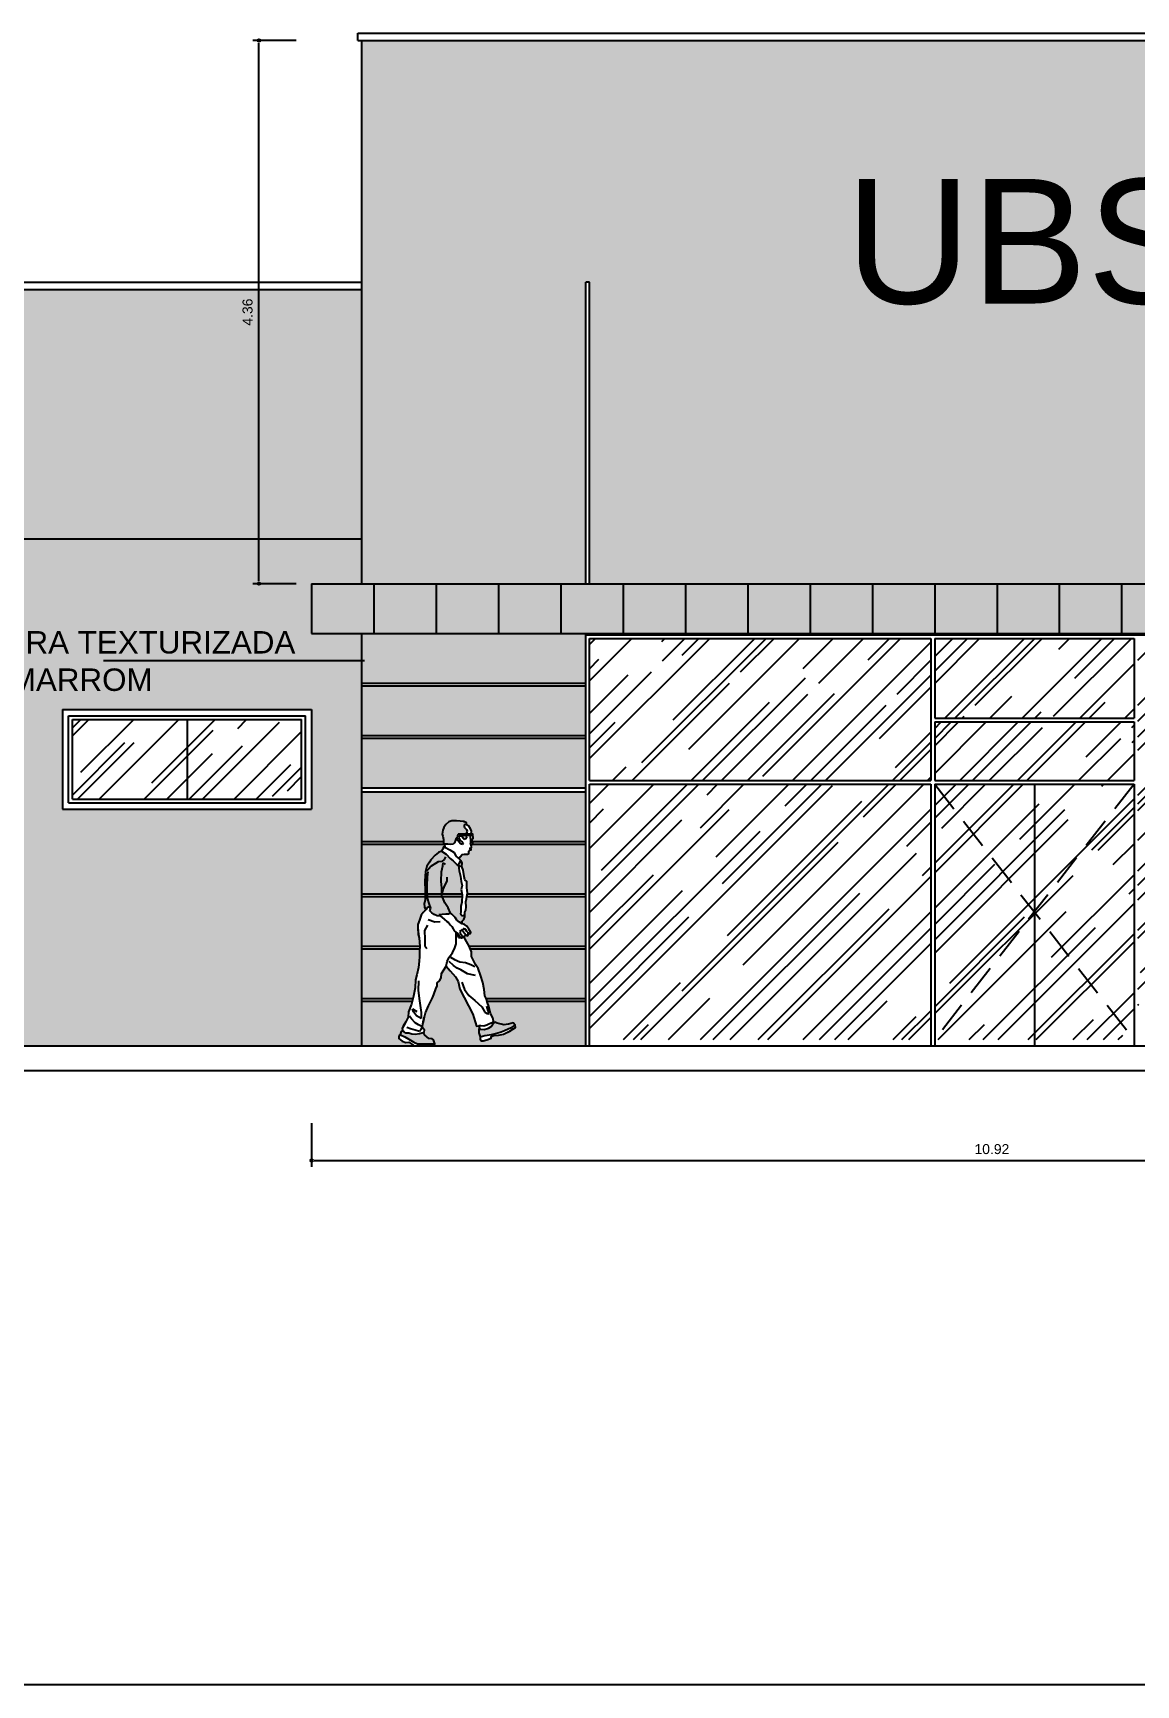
# Model space of a CAD drawing. Header units: millimetres. Extents: x 2125 to 3408, y 1171 to 1686.
# Drawn here: x 2688.71 to 2697.56, y 1510.56 to 1523.82 of the extents above; entities that cross this region are included whole.
import ezdxf

# ---------------------------------------------------------------- set-up
doc = ezdxf.new("R2010")
doc.units = ezdxf.units.MM
doc.linetypes.add('HIDDEN', pattern=[0.375, 0.25, -0.125])
for name, color, linetype in [('Esquadrias_Portas', 2, 'Continuous'), ('JANELA2', 1, 'Continuous'), ('LAYOUT', 7, 'Continuous'), ('PAREDE', 4, 'Continuous'), ('PESSOAS', 7, 'Continuous'), ('TEXTO02', 3, 'Continuous'), ('TEXTO03', 2, 'Continuous')]:
    doc.layers.add(name, color=color, linetype=linetype)
doc.styles.add('ROMANS', font='arial.ttf')
doc.styles.get("Standard").update_dxf_attribs({"font": 'arial.ttf'})
doc.styles.add('TEXTO1', font='swissko.ttf', dxfattribs={"width": 0.6, "height": 0.1})
doc.dimstyles.new('ESCALA 50', dxfattribs={"dimtxt": 0.08, "dimasz": 0.02, "dimexe": 0.05, "dimexo": 0.05, "dimgap": 0.05, "dimtad": 1, "dimlfac": -10, "dimzin": 1, "dimdsep": 46, "dimtxsty": 'ROMANS', "dimblk1": 'PPC', "dimblk2": 'PPC', "dimsah": 1, "dimcen": 0.02, "dimclrd": 7, "dimclre": 7, "dimclrt": 3, "dimadec": 0, "dimazin": 0, "dimtfac": 1, "dimtix": 1, "dimtmove": 1, "dimatfit": 3, "dimldrblk": 'PPC', "dimfxl": 0, "dimtolj": 1, "dimtzin": 12, "dimarcsym": 0})
pattern_1 = [(45, (18.165, -1.16997), (0.32328922, 0.862104588), [5.715, -0.762, 1.905, -0.381]), (45, (18.3886, -0.67695), (-0.6277199, 0.088904536), [1.143, -0.12573, 2.286, -0.28575]), (45, (18.0707, -0.80626), (1.220416807, 1.581423103), [3.048, -0.5334, 1.524, -0.381])]

# ---------------------------------------------------------------- blocks, each defined once
blk = doc.blocks.new('A$C784849B5')
at = {"layer": 'PESSOAS', "linetype": 'Continuous'}
h = blk.add_hatch(color=3, dxfattribs=at)
h.paths.add_polyline_path([(0.539, 1.685), (0.536, 1.691), (0.502, 1.691), (0.503, 1.686), (0.509, 1.68), (0.516, 1.666), (0.524, 1.657), (0.537, 1.661), (0.542, 1.671)], flags=17)
h.paths.add_polyline_path([(0.541, 1.737), (0.525, 1.752), (0.521, 1.771), (0.529, 1.776), (0.543, 1.774), (0.543, 1.79), (0.52, 1.801), (0.463, 1.807), (0.423, 1.805), (0.399, 1.797), (0.376, 1.778), (0.359, 1.753), (0.352, 1.73), (0.348, 1.7), (0.353, 1.682), (0.358, 1.657), (0.358, 1.633), (0.358, 1.621), (0.366, 1.62), (0.393, 1.619), (0.416, 1.615), (0.434, 1.62), (0.447, 1.63), (0.454, 1.65), (0.459, 1.668), (0.469, 1.679), (0.469, 1.687), (0.476, 1.7), (0.538, 1.7), (0.541, 1.706), (0.547, 1.722)])
blk.add_hatch(color=252, dxfattribs=at).paths.add_polyline_path([(0.507, 1.211), (0.5, 1.254), (0.507, 1.288), (0.5, 1.319), (0.495, 1.363), (0.484, 1.405), (0.479, 1.448), (0.466, 1.454), (0.434, 1.485), (0.412, 1.505), (0.379, 1.538), (0.341, 1.562), (0.317, 1.553), (0.291, 1.53), (0.255, 1.493), (0.244, 1.475), (0.225, 1.442), (0.213, 1.4), (0.209, 1.325), (0.211, 1.238), (0.211, 1.17), (0.203, 1.142), (0.205, 1.113), (0.218, 1.095), (0.222, 1.1), (0.233, 1.112), (0.239, 1.113), (0.244, 1.108), (0.256, 1.106), (0.249, 1.084), (0.263, 1.068), (0.282, 1.054), (0.306, 1.044), (0.322, 1.04), (0.321, 1.051), (0.347, 1.054), (0.377, 1.058), (0.397, 1.058), (0.414, 1.065), (0.425, 1.056), (0.442, 1.038), (0.45, 1.03), (0.465, 1.01), (0.487, 0.992), (0.508, 0.98), (0.507, 1), (0.521, 1.015), (0.529, 1.036), (0.529, 1.06), (0.521, 1.049), (0.515, 1.046), (0.506, 1.045), (0.494, 1.061), (0.497, 1.076), (0.497, 1.118), (0.505, 1.154)])
h = blk.add_hatch(color=252, dxfattribs=at)
h.paths.add_polyline_path([(0.786, 0.103), (0.82, 0.113), (0.847, 0.123), (0.877, 0.136), (0.908, 0.15), (0.933, 0.165), (0.917, 0.184), (0.879, 0.174), (0.843, 0.169), (0.788, 0.181), (0.77, 0.189), (0.755, 0.18), (0.747, 0.162), (0.718, 0.143), (0.683, 0.132), (0.649, 0.135), (0.642, 0.133), (0.642, 0.104), (0.653, 0.073), (0.69, 0.082), (0.743, 0.092)])
h.paths.add_polyline_path([(0.149, 0.017), (0.288, 0.016), (0.278, 0.049), (0.266, 0.057), (0.241, 0.058), (0.224, 0.072), (0.204, 0.088), (0.195, 0.104), (0.165, 0.097), (0.13, 0.09), (0.104, 0.093), (0.08, 0.102), (0.055, 0.102), (0.041, 0.113), (0.031, 0.118), (0.019, 0.114), (0.012, 0.1), (0.013, 0.088), (0.046, 0.072), (0.078, 0.053), (0.119, 0.03)])
at = {"layer": 'PESSOAS', "color": 3, "linetype": 'Continuous'}
for p, q in [((0.529, 1.776), (0.521, 1.771)), ((0.521, 1.771), (0.525, 1.752)), ((0.525, 1.752), (0.541, 1.737)), ((0.543, 1.774), (0.529, 1.776)), ((0.541, 1.737), (0.547, 1.722)), ((0.393, 1.619), (0.366, 1.62)), ((0.367, 1.596), (0.408, 1.574)), ((0.416, 1.615), (0.393, 1.619)), ((0.434, 1.62), (0.416, 1.615)), ((0.447, 1.63), (0.434, 1.62)), ((0.454, 1.65), (0.447, 1.63)), ((0.459, 1.668), (0.454, 1.65)), ((0.469, 1.679), (0.459, 1.668)), ((0.476, 1.7), (0.469, 1.687)), ((0.469, 1.687), (0.469, 1.679)), ((0.469, 1.668), (0.469, 1.679)), ((0.471, 1.659), (0.469, 1.668)), ((0.475, 1.647), (0.471, 1.659)), ((0.484, 1.636), (0.475, 1.647)), ((0.538, 1.7), (0.476, 1.7)), ((0.484, 1.683), (0.48, 1.674)), ((0.48, 1.674), (0.482, 1.662)), ((0.482, 1.662), (0.491, 1.648)), ((0.5, 1.682), (0.484, 1.683)), ((0.495, 1.621), (0.484, 1.636)), ((0.491, 1.648), (0.506, 1.638)), ((0.509, 1.617), (0.495, 1.621)), ((0.502, 1.691), (0.5, 1.682)), ((0.502, 1.7), (0.502, 1.691)), ((0.503, 1.686), (0.502, 1.691)), ((0.502, 1.691), (0.595, 1.691)), ((0.509, 1.68), (0.503, 1.686)), ((0.506, 1.638), (0.515, 1.626)), ((0.516, 1.666), (0.509, 1.68)), ((0.515, 1.626), (0.509, 1.617)), ((0.524, 1.657), (0.516, 1.666)), ((0.537, 1.661), (0.524, 1.657)), ((0.535, 1.695), (0.539, 1.685)), ((0.542, 1.671), (0.537, 1.661)), ((0.541, 1.706), (0.538, 1.7)), ((0.579, 1.7), (0.538, 1.7)), ((0.539, 1.685), (0.542, 1.671)), ((0.547, 1.722), (0.541, 1.706)), ((0.573, 1.683), (0.578, 1.691)), ((0.574, 1.67), (0.573, 1.683)), ((0.577, 1.663), (0.574, 1.67)), ((0.575, 1.62), (0.577, 1.631)), ((0.58, 1.614), (0.575, 1.62)), ((0.578, 1.654), (0.577, 1.663)), ((0.577, 1.646), (0.578, 1.654)), ((0.577, 1.631), (0.577, 1.646)), ((0.585, 1.654), (0.578, 1.654)), ((0.293, 1.464), (0.258, 1.442)), ((0.314, 1.477), (0.293, 1.464)), ((0.345, 1.481), (0.314, 1.477)), ((0.341, 1.562), (0.379, 1.538)), ((0.362, 1.497), (0.345, 1.481)), ((0.351, 1.446), (0.356, 1.469)), ((0.356, 1.469), (0.371, 1.456)), ((0.374, 1.517), (0.362, 1.497)), ((0.379, 1.538), (0.412, 1.505)), ((0.408, 1.574), (0.443, 1.551)), ((0.412, 1.505), (0.434, 1.485)), ((0.434, 1.485), (0.466, 1.454)), ((0.443, 1.551), (0.456, 1.523)), ((0.456, 1.523), (0.483, 1.501)), ((0.479, 1.448), (0.483, 1.464)), ((0.483, 1.464), (0.496, 1.489)), ((0.241, 1.422), (0.222, 1.402)), ((0.226, 1.285), (0.23, 1.356)), ((0.23, 1.356), (0.234, 1.398)), ((0.258, 1.442), (0.241, 1.422)), ((0.338, 1.323), (0.341, 1.396)), ((0.341, 1.396), (0.351, 1.446)), ((0.386, 1.323), (0.388, 1.355)), ((0.466, 1.454), (0.479, 1.448)), ((0.479, 1.448), (0.505, 1.439)), ((0.479, 1.448), (0.484, 1.405)), ((0.484, 1.405), (0.495, 1.363)), ((0.495, 1.363), (0.5, 1.319)), ((0.226, 1.24), (0.226, 1.285)), ((0.229, 1.186), (0.226, 1.24)), ((0.343, 1.267), (0.338, 1.323)), ((0.343, 1.207), (0.343, 1.267)), ((0.343, 1.207), (0.356, 1.255)), ((0.367, 1.147), (0.343, 1.207)), ((0.356, 1.255), (0.372, 1.293)), ((0.372, 1.293), (0.386, 1.323)), ((0.5, 1.319), (0.507, 1.288)), ((0.507, 1.288), (0.5, 1.254)), ((0.5, 1.254), (0.507, 1.211)), ((0.507, 1.211), (0.505, 1.154)), ((0.222, 1.1), (0.218, 1.095)), ((0.233, 1.112), (0.222, 1.1)), ((0.242, 1.142), (0.229, 1.186)), ((0.239, 1.113), (0.233, 1.112)), ((0.244, 1.108), (0.239, 1.113)), ((0.256, 1.106), (0.242, 1.142)), ((0.256, 1.106), (0.244, 1.108)), ((0.249, 1.084), (0.256, 1.106)), ((0.263, 1.068), (0.249, 1.084)), ((0.282, 1.054), (0.263, 1.068)), ((0.395, 1.109), (0.367, 1.147)), ((0.414, 1.065), (0.395, 1.109)), ((0.414, 1.065), (0.397, 1.058)), ((0.425, 1.056), (0.414, 1.065)), ((0.497, 1.076), (0.494, 1.061)), ((0.494, 1.061), (0.506, 1.045)), ((0.505, 1.154), (0.497, 1.118)), ((0.497, 1.118), (0.497, 1.076)), ((0.229, 0.969), (0.205, 0.925)), ((0.289, 0.994), (0.234, 1.012)), ((0.306, 1.044), (0.282, 1.054)), ((0.332, 0.996), (0.289, 0.994)), ((0.322, 1.04), (0.306, 1.044)), ((0.347, 1.054), (0.321, 1.051)), ((0.321, 1.051), (0.345, 1.034)), ((0.321, 1.051), (0.322, 1.04)), ((0.345, 1.034), (0.366, 1.014)), ((0.377, 1.058), (0.347, 1.054)), ((0.366, 1.014), (0.385, 0.997)), ((0.397, 1.058), (0.377, 1.058)), ((0.385, 0.997), (0.397, 0.99)), ((0.397, 0.99), (0.414, 0.969)), ((0.414, 0.969), (0.425, 0.958)), ((0.442, 1.038), (0.425, 1.056)), ((0.425, 0.958), (0.434, 0.939)), ((0.434, 0.939), (0.443, 0.922)), ((0.45, 1.03), (0.442, 1.038)), ((0.465, 1.01), (0.45, 1.03)), ((0.487, 0.992), (0.465, 1.01)), ((0.508, 0.98), (0.487, 0.992)), ((0.505, 0.932), (0.498, 0.922)), ((0.518, 0.93), (0.505, 0.932)), ((0.506, 1.045), (0.515, 1.046)), ((0.515, 1.046), (0.521, 1.049)), ((0.523, 0.947), (0.518, 0.93)), ((0.521, 1.049), (0.529, 1.06)), ((0.538, 0.932), (0.532, 0.943)), ((0.544, 0.919), (0.538, 0.932)), ((0.205, 0.925), (0.207, 0.857)), ((0.207, 0.857), (0.207, 0.804)), ((0.207, 0.804), (0.225, 0.781)), ((0.443, 0.922), (0.46, 0.911)), ((0.449, 0.786), (0.46, 0.818)), ((0.46, 0.911), (0.472, 0.902)), ((0.46, 0.863), (0.46, 0.911)), ((0.46, 0.818), (0.46, 0.863)), ((0.472, 0.902), (0.471, 0.885)), ((0.471, 0.885), (0.479, 0.871)), ((0.472, 0.902), (0.481, 0.885)), ((0.479, 0.871), (0.499, 0.866)), ((0.481, 0.885), (0.499, 0.866)), ((0.498, 0.922), (0.485, 0.918)), ((0.5, 0.891), (0.49, 0.912)), ((0.499, 0.866), (0.509, 0.868)), ((0.51, 0.878), (0.5, 0.891)), ((0.509, 0.868), (0.51, 0.878)), ((0.525, 0.903), (0.51, 0.923)), ((0.51, 0.878), (0.521, 0.874)), ((0.537, 0.889), (0.525, 0.903)), ((0.556, 0.906), (0.544, 0.919)), ((0.379, 0.64), (0.386, 0.676)), ((0.386, 0.676), (0.403, 0.711)), ((0.403, 0.711), (0.43, 0.746)), ((0.439, 0.645), (0.404, 0.678)), ((0.413, 0.712), (0.446, 0.692)), ((0.43, 0.746), (0.449, 0.786)), ((0.446, 0.692), (0.489, 0.674)), ((0.489, 0.674), (0.535, 0.669)), ((0.535, 0.669), (0.576, 0.654)), ((0.468, 0.624), (0.439, 0.645)), ((0.497, 0.609), (0.468, 0.624)), ((0.549, 0.578), (0.497, 0.609)), ((0.614, 0.564), (0.549, 0.578)), ((0.576, 0.654), (0.61, 0.638)), ((0.157, 0.522), (0.155, 0.443)), ((0.155, 0.443), (0.166, 0.362)), ((0.504, 0.512), (0.527, 0.452)), ((0.527, 0.452), (0.56, 0.405)), ((0.56, 0.405), (0.61, 0.363)), ((0.11, 0.297), (0.144, 0.275)), ((0.117, 0.273), (0.11, 0.297)), ((0.14, 0.242), (0.117, 0.273)), ((0.166, 0.362), (0.177, 0.269)), ((0.177, 0.269), (0.177, 0.219)), ((0.61, 0.363), (0.665, 0.313)), ((0.665, 0.313), (0.688, 0.271)), ((0.688, 0.271), (0.712, 0.257)), ((0.715, 0.28), (0.706, 0.318)), ((0.721, 0.26), (0.715, 0.28)), ((0.062, 0.149), (0.092, 0.139)), ((0.101, 0.218), (0.084, 0.237)), ((0.092, 0.139), (0.13, 0.129)), ((0.131, 0.186), (0.101, 0.218)), ((0.158, 0.17), (0.131, 0.186)), ((0.177, 0.219), (0.14, 0.242)), ((0.189, 0.152), (0.158, 0.17)), ((0.166, 0.118), (0.177, 0.133)), ((0.177, 0.133), (0.189, 0.152)), ((0.656, 0.161), (0.641, 0.162)), ((0.649, 0.135), (0.683, 0.132)), ((0.681, 0.159), (0.656, 0.161)), ((0.705, 0.167), (0.681, 0.159)), ((0.683, 0.132), (0.718, 0.143)), ((0.727, 0.177), (0.705, 0.167)), ((0.712, 0.257), (0.721, 0.26)), ((0.718, 0.143), (0.747, 0.162)), ((0.748, 0.185), (0.727, 0.177)), ((0.747, 0.162), (0.755, 0.18)), ((0.847, 0.123), (0.877, 0.136)), ((0.877, 0.136), (0.908, 0.15)), ((0.908, 0.15), (0.933, 0.165)), ((0.013, 0.088), (0.046, 0.072)), ((0.041, 0.113), (0.031, 0.118)), ((0.055, 0.102), (0.041, 0.113)), ((0.046, 0.072), (0.078, 0.053)), ((0.08, 0.102), (0.055, 0.102)), ((0.078, 0.053), (0.119, 0.03)), ((0.104, 0.093), (0.08, 0.102)), ((0.13, 0.09), (0.104, 0.093)), ((0.119, 0.03), (0.149, 0.017)), ((0.13, 0.129), (0.166, 0.118)), ((0.165, 0.097), (0.13, 0.09)), ((0.149, 0.017), (0.288, 0.016)), ((0.195, 0.104), (0.165, 0.097)), ((0.653, 0.073), (0.69, 0.082)), ((0.69, 0.082), (0.743, 0.092)), ((0.743, 0.092), (0.786, 0.103)), ((0.786, 0.103), (0.82, 0.113)), ((0.82, 0.113), (0.847, 0.123))]:
    blk.add_line(p, q, dxfattribs=at)
at = {"layer": 'PESSOAS', "color": 3, "linetype": 'Continuous', "flags": 128}
blk.add_lwpolyline([(0.656, 0.04), (0.676, 0.04), (0.705, 0.047), (0.741, 0.062), (0.741, 0.075), (0.762, 0.084), (0.8, 0.087), (0.838, 0.093), (0.894, 0.12), (0.935, 0.146), (0.933, 0.165), (0.917, 0.184), (0.879, 0.174), (0.843, 0.169), (0.788, 0.181), (0.77, 0.189), (0.755, 0.18), (0.748, 0.185), (0.76, 0.199), (0.754, 0.225), (0.735, 0.261), (0.72, 0.315), (0.711, 0.345), (0.702, 0.376), (0.69, 0.402), (0.683, 0.452), (0.674, 0.509), (0.655, 0.567), (0.636, 0.622), (0.614, 0.652), (0.598, 0.684), (0.582, 0.718), (0.582, 0.755), (0.564, 0.799), (0.542, 0.838), (0.528, 0.861), (0.521, 0.874), (0.521, 0.874), (0.537, 0.889), (0.544, 0.884), (0.555, 0.889), (0.556, 0.906), (0.568, 0.9), (0.576, 0.909), (0.56, 0.936), (0.546, 0.961), (0.527, 0.974), (0.508, 0.98), (0.507, 1), (0.521, 1.015), (0.529, 1.036), (0.529, 1.072), (0.536, 1.089), (0.54, 1.115), (0.537, 1.155), (0.543, 1.181), (0.546, 1.199), (0.549, 1.226), (0.545, 1.271), (0.545, 1.32), (0.529, 1.332), (0.524, 1.36), (0.515, 1.409), (0.505, 1.439), (0.506, 1.468), (0.496, 1.489), (0.483, 1.501), (0.492, 1.517), (0.507, 1.536), (0.527, 1.54), (0.55, 1.54), (0.562, 1.544), (0.562, 1.563), (0.568, 1.573), (0.579, 1.573), (0.578, 1.582), (0.569, 1.587), (0.581, 1.591), (0.58, 1.614), (0.595, 1.62), (0.585, 1.654), (0.596, 1.665), (0.594, 1.7), (0.579, 1.7), (0.581, 1.724), (0.574, 1.742), (0.561, 1.764), (0.543, 1.774), (0.543, 1.79), (0.52, 1.801), (0.463, 1.807), (0.423, 1.805), (0.399, 1.797), (0.376, 1.778), (0.359, 1.753), (0.352, 1.73), (0.348, 1.7), (0.353, 1.682), (0.358, 1.657), (0.358, 1.633), (0.358, 1.621), (0.366, 1.62), (0.367, 1.596), (0.359, 1.597), (0.353, 1.58), (0.341, 1.562), (0.317, 1.553), (0.291, 1.53), (0.255, 1.493), (0.244, 1.475), (0.225, 1.442), (0.213, 1.4), (0.209, 1.325), (0.211, 1.238), (0.211, 1.17), (0.203, 1.142), (0.205, 1.113), (0.218, 1.095), (0.195, 1.071), (0.178, 1.049), (0.164, 1.009), (0.152, 0.973), (0.152, 0.949), (0.156, 0.895), (0.161, 0.866), (0.165, 0.831), (0.167, 0.798), (0.165, 0.763), (0.166, 0.716), (0.162, 0.679), (0.156, 0.63), (0.144, 0.57), (0.133, 0.529), (0.131, 0.465), (0.117, 0.399), (0.1, 0.334), (0.076, 0.274), (0.073, 0.23), (0.054, 0.193), (0.036, 0.159), (0.026, 0.138), (0.031, 0.118), (0.019, 0.114), (0.012, 0.1), (0.013, 0.088), (0.002, 0.083), (0, 0.071), (0, 0.058), (0.027, 0.038), (0.054, 0.027), (0.079, 0.029), (0.102, 0.014), (0.114, 0.006), (0.124, 0), (0.277, 0), (0.288, 0.016), (0.278, 0.049), (0.266, 0.057), (0.241, 0.058), (0.224, 0.072), (0.204, 0.088), (0.195, 0.104), (0.203, 0.111), (0.206, 0.126), (0.198, 0.137), (0.189, 0.152), (0.191, 0.176), (0.196, 0.193), (0.204, 0.233), (0.214, 0.265), (0.238, 0.32), (0.269, 0.386), (0.279, 0.413), (0.297, 0.457), (0.306, 0.483), (0.306, 0.506), (0.326, 0.523), (0.34, 0.545), (0.341, 0.582), (0.361, 0.609), (0.379, 0.64), (0.41, 0.601), (0.453, 0.553), (0.476, 0.517), (0.488, 0.455), (0.593, 0.254), (0.602, 0.228), (0.615, 0.185), (0.621, 0.158), (0.641, 0.162), (0.645, 0.148), (0.649, 0.135), (0.642, 0.133), (0.642, 0.104), (0.653, 0.073), (0.652, 0.053)], close=True, dxfattribs=at)
blk = doc.blocks.new('PESVF160')
at = {"layer": 'DEFPOINTS', "linetype": 'Continuous', "flags": 128}
blk.add_lwpolyline([(0.456, 0.04), (0.476, 0.04), (0.505, 0.047), (0.541, 0.062), (0.54, 0.075), (0.562, 0.084), (0.6, 0.087), (0.638, 0.093), (0.693, 0.12), (0.735, 0.146), (0.733, 0.165), (0.717, 0.184), (0.679, 0.174), (0.642, 0.169), (0.588, 0.181), (0.57, 0.189), (0.555, 0.18), (0.547, 0.185), (0.56, 0.199), (0.553, 0.225), (0.535, 0.261), (0.52, 0.315), (0.511, 0.345), (0.502, 0.376), (0.489, 0.402), (0.483, 0.452), (0.474, 0.509), (0.454, 0.567), (0.435, 0.622), (0.414, 0.652), (0.397, 0.684), (0.382, 0.718), (0.382, 0.755), (0.364, 0.799), (0.341, 0.838), (0.328, 0.861), (0.321, 0.874), (0.321, 0.874), (0.336, 0.889), (0.344, 0.884), (0.354, 0.889), (0.355, 0.906), (0.368, 0.9), (0.376, 0.909), (0.36, 0.936), (0.346, 0.961), (0.327, 0.974), (0.308, 0.98), (0.307, 1), (0.321, 1.015), (0.329, 1.036), (0.329, 1.072), (0.336, 1.089), (0.339, 1.115), (0.337, 1.155), (0.342, 1.181), (0.345, 1.199), (0.349, 1.226), (0.344, 1.271), (0.344, 1.32), (0.329, 1.332), (0.323, 1.36), (0.315, 1.409), (0.304, 1.439), (0.305, 1.468), (0.296, 1.489), (0.283, 1.501), (0.292, 1.517), (0.307, 1.536), (0.327, 1.54), (0.35, 1.54), (0.362, 1.544), (0.362, 1.563), (0.368, 1.573), (0.379, 1.573), (0.377, 1.582), (0.369, 1.587), (0.381, 1.591), (0.38, 1.614), (0.395, 1.62), (0.385, 1.654), (0.396, 1.665), (0.394, 1.7), (0.379, 1.7), (0.381, 1.724), (0.374, 1.742), (0.361, 1.764), (0.343, 1.774), (0.343, 1.79), (0.319, 1.801), (0.263, 1.807), (0.223, 1.805), (0.199, 1.797), (0.176, 1.778), (0.159, 1.753), (0.152, 1.73), (0.147, 1.7), (0.152, 1.682), (0.157, 1.657), (0.157, 1.633), (0.157, 1.621), (0.166, 1.62), (0.167, 1.596), (0.158, 1.597), (0.152, 1.58), (0.141, 1.562), (0.116, 1.553), (0.09, 1.53), (0.055, 1.493), (0.044, 1.475), (0.025, 1.442), (0.012, 1.4), (0.008, 1.325), (0.011, 1.238), (0.011, 1.17), (0.003, 1.142), (0.005, 1.113), (0.017, 1.095), (-0.006, 1.071), (-0.022, 1.049), (-0.036, 1.009), (-0.048, 0.973), (-0.048, 0.949), (-0.045, 0.895), (-0.039, 0.866), (-0.035, 0.831), (-0.033, 0.798), (-0.035, 0.763), (-0.034, 0.716), (-0.038, 0.679), (-0.044, 0.63), (-0.057, 0.57), (-0.068, 0.529), (-0.069, 0.465), (-0.083, 0.399), (-0.1, 0.334), (-0.124, 0.274), (-0.127, 0.23), (-0.146, 0.193), (-0.165, 0.159), (-0.174, 0.138), (-0.169, 0.118), (-0.181, 0.114), (-0.188, 0.1), (-0.188, 0.088), (-0.198, 0.083), (-0.2, 0.071), (-0.2, 0.058), (-0.173, 0.038), (-0.146, 0.027), (-0.121, 0.029), (-0.098, 0.014), (-0.086, 0.006), (-0.077, 0), (0.077, 0), (0.088, 0.016), (0.078, 0.049), (0.066, 0.057), (0.041, 0.058), (0.023, 0.072), (0.004, 0.088), (-0.005, 0.104), (0.002, 0.111), (0.006, 0.126), (-0.002, 0.137), (-0.011, 0.152), (-0.009, 0.176), (-0.005, 0.193), (0.004, 0.233), (0.014, 0.265), (0.037, 0.32), (0.068, 0.386), (0.079, 0.413), (0.097, 0.457), (0.106, 0.483), (0.106, 0.506), (0.126, 0.523), (0.14, 0.545), (0.141, 0.582), (0.161, 0.609), (0.179, 0.64), (0.21, 0.601), (0.253, 0.553), (0.276, 0.517), (0.288, 0.455), (0.393, 0.254), (0.402, 0.228), (0.415, 0.185), (0.421, 0.158), (0.441, 0.162), (0.445, 0.148), (0.449, 0.135), (0.442, 0.133), (0.442, 0.104), (0.453, 0.073), (0.452, 0.053)], close=True, dxfattribs=at)
at = {"layer": 'LAYOUT', "color": 3, "linetype": 'Continuous', "flags": 128}
blk.add_lwpolyline([(0.456, 0.04), (0.476, 0.04), (0.505, 0.047), (0.541, 0.062), (0.54, 0.075), (0.562, 0.084), (0.6, 0.087), (0.638, 0.093), (0.693, 0.12), (0.735, 0.146), (0.733, 0.165), (0.717, 0.184), (0.679, 0.174), (0.642, 0.169), (0.588, 0.181), (0.57, 0.189), (0.555, 0.18), (0.547, 0.185), (0.56, 0.199), (0.553, 0.225), (0.535, 0.261), (0.52, 0.315), (0.511, 0.345), (0.502, 0.376), (0.489, 0.402), (0.483, 0.452), (0.474, 0.509), (0.454, 0.567), (0.435, 0.622), (0.414, 0.652), (0.397, 0.684), (0.382, 0.718), (0.382, 0.755), (0.364, 0.799), (0.341, 0.838), (0.328, 0.861), (0.321, 0.874), (0.321, 0.874), (0.336, 0.889), (0.344, 0.884), (0.354, 0.889), (0.355, 0.906), (0.368, 0.9), (0.376, 0.909), (0.36, 0.936), (0.346, 0.961), (0.327, 0.974), (0.308, 0.98), (0.307, 1), (0.321, 1.015), (0.329, 1.036), (0.329, 1.072), (0.336, 1.089), (0.339, 1.115), (0.337, 1.155), (0.342, 1.181), (0.345, 1.199), (0.349, 1.226), (0.344, 1.271), (0.344, 1.32), (0.329, 1.332), (0.323, 1.36), (0.315, 1.409), (0.304, 1.439), (0.305, 1.468), (0.296, 1.489), (0.283, 1.501), (0.292, 1.517), (0.307, 1.536), (0.327, 1.54), (0.35, 1.54), (0.362, 1.544), (0.362, 1.563), (0.368, 1.573), (0.379, 1.573), (0.377, 1.582), (0.369, 1.587), (0.381, 1.591), (0.38, 1.614), (0.395, 1.62), (0.385, 1.654), (0.396, 1.665), (0.394, 1.7), (0.379, 1.7), (0.381, 1.724), (0.374, 1.742), (0.361, 1.764), (0.343, 1.774), (0.343, 1.79), (0.319, 1.801), (0.263, 1.807), (0.223, 1.805), (0.199, 1.797), (0.176, 1.778), (0.159, 1.753), (0.152, 1.73), (0.147, 1.7), (0.152, 1.682), (0.157, 1.657), (0.157, 1.633), (0.157, 1.621), (0.166, 1.62), (0.167, 1.596), (0.158, 1.597), (0.152, 1.58), (0.141, 1.562), (0.116, 1.553), (0.09, 1.53), (0.055, 1.493), (0.044, 1.475), (0.025, 1.442), (0.012, 1.4), (0.008, 1.325), (0.011, 1.238), (0.011, 1.17), (0.003, 1.142), (0.005, 1.113), (0.017, 1.095), (-0.006, 1.071), (-0.022, 1.049), (-0.036, 1.009), (-0.048, 0.973), (-0.048, 0.949), (-0.045, 0.895), (-0.039, 0.866), (-0.035, 0.831), (-0.033, 0.798), (-0.035, 0.763), (-0.034, 0.716), (-0.038, 0.679), (-0.044, 0.63), (-0.057, 0.57), (-0.068, 0.529), (-0.069, 0.465), (-0.083, 0.399), (-0.1, 0.334), (-0.124, 0.274), (-0.127, 0.23), (-0.146, 0.193), (-0.165, 0.159), (-0.174, 0.138), (-0.169, 0.118), (-0.181, 0.114), (-0.188, 0.1), (-0.188, 0.088), (-0.198, 0.083), (-0.2, 0.071), (-0.2, 0.058), (-0.173, 0.038), (-0.146, 0.027), (-0.121, 0.029), (-0.098, 0.014), (-0.086, 0.006), (-0.077, 0), (0.077, 0), (0.088, 0.016), (0.078, 0.049), (0.066, 0.057), (0.041, 0.058), (0.023, 0.072), (0.004, 0.088), (-0.005, 0.104), (0.002, 0.111), (0.006, 0.126), (-0.002, 0.137), (-0.011, 0.152), (-0.009, 0.176), (-0.005, 0.193), (0.004, 0.233), (0.014, 0.265), (0.037, 0.32), (0.068, 0.386), (0.079, 0.413), (0.097, 0.457), (0.106, 0.483), (0.106, 0.506), (0.126, 0.523), (0.14, 0.545), (0.141, 0.582), (0.161, 0.609), (0.179, 0.64), (0.21, 0.601), (0.253, 0.553), (0.276, 0.517), (0.288, 0.455), (0.393, 0.254), (0.402, 0.228), (0.415, 0.185), (0.421, 0.158), (0.441, 0.162), (0.445, 0.148), (0.449, 0.135), (0.442, 0.133), (0.442, 0.104), (0.453, 0.073), (0.452, 0.053)], close=True, dxfattribs=at)
at = {"layer": 'PESSOAS'}
blk.add_blockref('A$C784849B5', (-0.2, 0), dxfattribs=at)
blk = doc.blocks.new('PPC')
at = {"color": 2}
blk.add_circle((0, 0), 0.5, dxfattribs=at)
blk = doc.blocks.new('*D1116')
at = {"color": 7, "lineweight": -2, "transparency": 16777216}
for p, q in [((2690.949, 1515.073), (2690.949, 1514.723)), ((2701.867, 1515.073), (2701.867, 1514.723)), ((2690.969, 1514.773), (2701.847, 1514.773))]:
    blk.add_line(p, q, dxfattribs=at)
at = {"layer": 'DEFPOINTS', "color": 0, "transparency": 16777216}
for p in [(2690.949, 1519.003), (2701.867, 1519.003), (2701.867, 1514.773)]:
    blk.add_point(p, dxfattribs=at)
at = {"color": 7, "lineweight": -2, "transparency": 16777216, "xscale": 0.02, "yscale": 0.02, "zscale": 0.02, "rotation": 180}
blk.add_blockref('PPC', (2690.949, 1514.773), dxfattribs=at)
at = {"color": 7, "lineweight": -2, "transparency": 16777216, "xscale": 0.02, "yscale": 0.02, "zscale": 0.02}
blk.add_blockref('PPC', (2701.867, 1514.773), dxfattribs=at)
at = {"color": 3, "transparency": 16777216, "insert": (2696.408, 1514.864), "char_height": 0.08, "attachment_point": 5, "style": 'ROMANS'}
blk.add_mtext('\\A1;10.92', dxfattribs=at)
blk = doc.blocks.new('*D1394')
at = {"color": 7, "lineweight": -2, "transparency": 16777216}
for p, q in [((2690.826, 1523.763), (2690.476, 1523.763)), ((2690.526, 1519.423), (2690.526, 1523.743)), ((2690.826, 1519.403), (2690.476, 1519.403))]:
    blk.add_line(p, q, dxfattribs=at)
at = {"layer": 'DEFPOINTS', "color": 0, "transparency": 16777216}
for p in [(2690.526, 1523.763), (2691.349, 1523.763), (2691.349, 1519.403)]:
    blk.add_point(p, dxfattribs=at)
at = {"color": 7, "lineweight": -2, "transparency": 16777216, "xscale": 0.02, "yscale": 0.02, "zscale": 0.02}
for p, rotation in [((2690.526, 1523.763), 90), ((2690.526, 1519.403), 270)]:
    blk.add_blockref('PPC', p, dxfattribs=dict(at, rotation=rotation))
at = {"color": 3, "transparency": 16777216, "insert": (2690.435, 1521.583), "char_height": 0.08, "attachment_point": 5, "rotation": 90, "style": 'ROMANS'}
blk.add_mtext('\\A1;4.36', dxfattribs=at)

msp = doc.modelspace()

# ---------------------------------------------------------------- hatches: boundary and pattern name
at = {"transparency": 33554559}
h = msp.add_hatch(color=134, dxfattribs=at)
h.dxf.hatch_style = 1
h.paths.add_polyline_path([(2700.3189, 1521.8236), (2700.3489, 1521.8236), (2700.3489, 1519.4032), (2701.4675, 1519.4032), (2702.6372, 1523.7632), (2691.3489, 1523.7632), (2691.3489, 1519.4032), (2693.1489, 1519.4032), (2693.1489, 1521.8236), (2693.1789, 1521.8236), (2693.1789, 1519.4032), (2700.3189, 1519.4032)])
h = msp.add_hatch(color=133, dxfattribs=at)
h.dxf.hatch_style = 1
h.paths.add_polyline_path([(2691.3489, 1521.7632), (2681.1989, 1521.7632), (2681.1989, 1519.7632), (2691.3489, 1519.7632)])
at = {"true_color": 0xe6e6e6, "transparency": 33554559}
h = msp.add_hatch(color=254, dxfattribs=at)
h.dxf.hatch_style = 1
h.paths.add_polyline_path([(2691.3489, 1515.6932), (2691.3489, 1519.0032), (2690.9489, 1519.0032), (2690.9489, 1519.4032), (2691.3489, 1519.4032), (2691.3489, 1519.7632), (2681.1989, 1519.7632), (2681.1989, 1516.7132), (2682.6989, 1516.7132), (2682.6989, 1516.5865), (2682.5989, 1516.5865), (2682.5989, 1515.6932)])
h.paths.add_polyline_path([(2687.1489, 1517.5932), (2687.1489, 1517.9932), (2688.1489, 1517.9932), (2688.1489, 1517.5932)], flags=16)
h.paths.add_polyline_path([(2687.1989, 1517.6432), (2687.1989, 1517.9432), (2688.0989, 1517.9432), (2688.0989, 1517.6432)], flags=0)
h.paths.add_polyline_path([(2686.4489, 1517.5932), (2684.4489, 1517.5932), (2684.4489, 1518.3932), (2686.4489, 1518.3932)], flags=16)
h.paths.add_polyline_path([(2687.2289, 1517.6732), (2687.2289, 1517.9132), (2688.0689, 1517.9132), (2688.0689, 1517.6732)], flags=0)
h.paths.add_polyline_path([(2686.3989, 1517.6432), (2684.4989, 1517.6432), (2684.4989, 1518.3432), (2686.3989, 1518.3432)], flags=0)
h.paths.add_polyline_path([(2686.3689, 1517.6732), (2684.5289, 1517.6732), (2684.5289, 1518.3132), (2686.3689, 1518.3132)], flags=0)
h.paths.add_polyline_path([(2687.1489, 1518.0932), (2687.1489, 1518.4932), (2688.1489, 1518.4932), (2688.1489, 1518.0932)], flags=16)
h.paths.add_polyline_path([(2687.1989, 1518.1432), (2687.1989, 1518.4432), (2688.0989, 1518.4432), (2688.0989, 1518.1432)], flags=0)
h.paths.add_polyline_path([(2687.2289, 1518.1732), (2687.2289, 1518.4132), (2688.0689, 1518.4132), (2688.0689, 1518.1732)], flags=0)
h.paths.add_polyline_path([(2688.9489, 1517.5932), (2688.9489, 1518.3932), (2690.9489, 1518.3932), (2690.9489, 1517.5932)], flags=16)
h.paths.add_polyline_path([(2688.9989, 1517.6432), (2688.9989, 1518.3432), (2690.8989, 1518.3432), (2690.8989, 1517.6432)], flags=0)
h.paths.add_polyline_path([(2689.0289, 1517.6732), (2689.0289, 1518.3132), (2690.8689, 1518.3132), (2690.8689, 1517.6732)], flags=0)
h.paths.add_polyline_path([(2683.5989, 1517.5932), (2681.5989, 1517.5932), (2681.5989, 1518.3932), (2683.5989, 1518.3932)], flags=16)
h.paths.add_polyline_path([(2683.5489, 1517.6432), (2681.6489, 1517.6432), (2681.6489, 1518.3432), (2683.5489, 1518.3432)], flags=0)
h.paths.add_polyline_path([(2683.5189, 1517.6732), (2681.6789, 1517.6732), (2681.6789, 1518.3132), (2683.5189, 1518.3132)], flags=0)
h.paths.add_polyline_path([(2701.5641, 1519.7632), (2701.4675, 1519.4032), (2701.8675, 1519.4032), (2701.8675, 1519.0032), (2701.3602, 1519.0032), (2701.2233, 1518.4932), (2712.2989, 1518.4932), (2712.2989, 1519.7632)])
h.paths.add_polyline_path([(2687.8344, 1518.441), (2690.8446, 1518.441), (2690.8446, 1519.1151), (2687.8344, 1519.1151)], flags=24)
h.paths.add_polyline_path([(2682.7616, 1516.2207), (2683.4086, 1516.2207), (2683.4086, 1516.2983), (2682.7616, 1516.2983)], flags=24)
h.paths.add_polyline_path([(2682.7691, 1516.1133), (2683.6945, 1516.1133), (2683.6945, 1516.2101), (2682.7691, 1516.2101)], flags=24)
h.paths.add_polyline_path([(2682.7725, 1515.8627), (2683.2562, 1515.8627), (2683.2562, 1515.9393), (2682.7725, 1515.9393)], flags=24)
h.paths.add_polyline_path([(2682.7691, 1515.9315), (2683.3645, 1515.9315), (2683.3645, 1516.0283), (2682.7691, 1516.0283)], flags=24)
h.paths.add_polyline_path([(2702.0335, 1518.574), (2704.7505, 1518.574), (2704.7505, 1519.2481), (2702.0335, 1519.2481)], flags=24)
at = {"transparency": 33554610}
h = msp.add_hatch(color=256, dxfattribs=at)
h.dxf.hatch_style = 1
h.set_gradient(color1=(255, 255, 255), color2=(173, 173, 173), tint=1, name='INVCYLINDER')
h.paths.add_polyline_path([(2701.8675, 1519.4032), (2690.9489, 1519.4032), (2690.9489, 1519.0032), (2701.8675, 1519.0032)])
at = {"transparency": 33554559}
h = msp.add_hatch(color=14, dxfattribs=at)
h.dxf.hatch_style = 1
h.paths.add_polyline_path([(2693.1489, 1518.9932), (2700.3489, 1518.9932), (2700.3489, 1518.6032), (2701.2528, 1518.6032), (2701.3602, 1519.0032), (2691.3489, 1519.0032), (2691.3489, 1518.6032), (2693.1489, 1518.6032)])
h.paths.add_polyline_path([(2693.1489, 1518.5832), (2691.3489, 1518.5832), (2691.3489, 1518.1832), (2693.1489, 1518.1832)])
h.paths.add_polyline_path([(2693.1489, 1518.1632), (2691.3489, 1518.1632), (2691.3489, 1517.7632), (2693.1489, 1517.7632)])
h.paths.add_polyline_path([(2693.1489, 1517.7332), (2691.3489, 1517.7332), (2691.3489, 1517.3332), (2692.0072, 1517.3332), (2692.0072, 1517.3502), (2692.0022, 1517.3753), (2691.9971, 1517.3929), (2692.0013, 1517.4231), (2692.0089, 1517.4466), (2692.0257, 1517.4709), (2692.0483, 1517.4902), (2692.0726, 1517.4977), (2692.1129, 1517.5003), (2692.1691, 1517.4944), (2692.1926, 1517.4835), (2692.1926, 1517.4676), (2692.2103, 1517.4575), (2692.2237, 1517.4349), (2692.2304, 1517.4172), (2692.2287, 1517.3929), (2692.2438, 1517.3929), (2692.2455, 1517.3577), (2692.2346, 1517.3476), (2692.2388, 1517.3332), (2693.1489, 1517.3332)])
h.paths.add_polyline_path([(2693.1489, 1517.3132), (2692.2444, 1517.3132), (2692.2296, 1517.3074), (2692.2304, 1517.2839), (2692.2187, 1517.2797), (2692.227, 1517.2747), (2692.2287, 1517.2663), (2692.2178, 1517.2663), (2692.2119, 1517.2562), (2692.2119, 1517.237), (2692.1994, 1517.2336), (2692.1767, 1517.2336), (2692.1566, 1517.2294), (2692.1415, 1517.2101), (2692.1329, 1517.1938), (2692.1456, 1517.1822), (2692.1551, 1517.161), (2692.1541, 1517.1325), (2692.1646, 1517.1019), (2692.1731, 1517.0533), (2692.1784, 1517.0248), (2692.1942, 1517.0132), (2692.1942, 1516.9646), (2692.199, 1516.9132), (2693.1489, 1516.9132)])
h.paths.add_polyline_path([(2691.862, 1517.0936), (2691.8746, 1517.1347), (2691.8939, 1517.1682), (2691.9048, 1517.1866), (2691.9401, 1517.2227), (2691.9661, 1517.2462), (2691.9904, 1517.2554), (2692.0022, 1517.273), (2692.008, 1517.2898), (2692.0164, 1517.2889), (2692.0156, 1517.3132), (2691.3489, 1517.3132), (2691.3489, 1516.9132), (2691.8604, 1516.9132), (2691.8604, 1516.9308), (2691.8582, 1517.0184)])
h.paths.add_polyline_path([(2691.8133, 1516.7021), (2691.8276, 1516.7426), (2691.844, 1516.7645), (2691.867, 1516.7885), (2691.8549, 1516.8061), (2691.8527, 1516.8356), (2691.8604, 1516.863), (2691.8604, 1516.8932), (2691.3489, 1516.8932), (2691.3489, 1516.4932), (2691.8161, 1516.4932), (2691.8144, 1516.524), (2691.8106, 1516.5596), (2691.805, 1516.5886), (2691.8013, 1516.6419), (2691.8013, 1516.666)])
h.paths.add_polyline_path([(2693.1489, 1516.8932), (2692.1953, 1516.8932), (2692.1921, 1516.8738), (2692.1869, 1516.8482), (2692.1891, 1516.8084), (2692.1854, 1516.7821), (2692.1786, 1516.7655), (2692.1786, 1516.7295), (2692.1703, 1516.7077), (2692.1568, 1516.6927), (2692.1576, 1516.6735), (2692.1766, 1516.6675), (2692.1955, 1516.6546), (2692.2093, 1516.6297), (2692.2256, 1516.6021), (2692.2179, 1516.5927), (2692.205, 1516.5987), (2692.2041, 1516.5823), (2692.1938, 1516.5772), (2692.186, 1516.5823), (2692.1705, 1516.5669), (2692.1774, 1516.5539), (2692.1912, 1516.5307), (2692.2129, 1516.4932), (2693.1489, 1516.4932)])
h.paths.add_polyline_path([(2693.1489, 1516.4732), (2692.2214, 1516.4732), (2692.2317, 1516.4481), (2692.2317, 1516.4111), (2692.2472, 1516.3767), (2692.2635, 1516.3449), (2692.2851, 1516.3149), (2692.3042, 1516.26), (2692.3233, 1516.202), (2692.3329, 1516.1456), (2692.3392, 1516.0947), (2692.35, 1516.0732), (2693.1489, 1516.0732)])
h.paths.add_polyline_path([(2691.793, 1516.2627), (2691.8059, 1516.3236), (2691.8116, 1516.3723), (2691.8153, 1516.4088), (2691.8144, 1516.4566), (2691.8153, 1516.4732), (2691.3489, 1516.4732), (2691.3489, 1516.0732), (2691.7614, 1516.0732), (2691.7664, 1516.0923), (2691.7805, 1516.158), (2691.7821, 1516.222)])
h.paths.add_polyline_path([(2691.7227, 1515.9236), (2691.7258, 1515.9673), (2691.7492, 1516.0267), (2691.7562, 1516.0532), (2691.3489, 1516.0532), (2691.3489, 1515.6932), (2691.7732, 1515.6932), (2691.7639, 1515.6996), (2691.7516, 1515.7076), (2691.7288, 1515.7224), (2691.7039, 1515.7198), (2691.6769, 1515.7308), (2691.6495, 1515.7515), (2691.6495, 1515.7641), (2691.6516, 1515.7759), (2691.6621, 1515.781), (2691.6617, 1515.7928), (2691.6685, 1515.8076), (2691.6804, 1515.8111), (2691.6757, 1515.8314), (2691.6851, 1515.8517), (2691.7039, 1515.8861)])
h.paths.add_polyline_path([(2692.1374, 1516.1478), (2692.1257, 1516.21), (2692.1024, 1516.2463), (2692.0596, 1516.2942), (2692.0284, 1516.3331), (2692.0103, 1516.302), (2691.9908, 1516.2748), (2691.9895, 1516.2385), (2691.9753, 1516.2165), (2691.9558, 1516.1996), (2691.9558, 1516.1763), (2691.9467, 1516.1504), (2691.9286, 1516.1063), (2691.9182, 1516.0791), (2691.8871, 1516.013), (2691.8637, 1515.9586), (2691.8534, 1515.9262), (2691.8451, 1515.886), (2691.8405, 1515.8691), (2691.8388, 1515.8453), (2691.8473, 1515.8301), (2691.8554, 1515.8195), (2691.8522, 1515.8039), (2691.8444, 1515.7969), (2691.8536, 1515.7813), (2691.8731, 1515.7654), (2691.8908, 1515.7512), (2691.9153, 1515.7501), (2691.9273, 1515.7424), (2691.9379, 1515.7094), (2691.9262, 1515.6932), (2693.1489, 1515.6932), (2693.1489, 1516.0532), (2692.3562, 1516.0532), (2692.3603, 1516.0378), (2692.3698, 1516.0082), (2692.3846, 1515.9541), (2692.4031, 1515.9185), (2692.4096, 1515.8924), (2692.3971, 1515.8782), (2692.4042, 1515.8728), (2692.4197, 1515.8817), (2692.4375, 1515.874), (2692.4921, 1515.8622), (2692.529, 1515.8669), (2692.5664, 1515.877), (2692.5824, 1515.8586), (2692.5848, 1515.8396), (2692.5432, 1515.8135), (2692.4874, 1515.7862), (2692.45, 1515.7803), (2692.4114, 1515.7767), (2692.39, 1515.7678), (2692.3906, 1515.7547), (2692.3543, 1515.7399), (2692.3258, 1515.7334), (2692.3056, 1515.7334), (2692.3019, 1515.7463), (2692.3026, 1515.7659), (2692.2913, 1515.7976), (2692.2913, 1515.8262), (2692.2989, 1515.8285), (2692.2945, 1515.8412), (2692.2905, 1515.8555), (2692.2709, 1515.851), (2692.2645, 1515.8782), (2692.2515, 1515.921), (2692.2424, 1515.9469)])
h.paths.add_polyline_path([(2701.2475, 1518.5832), (2700.3489, 1518.5832), (2700.3489, 1518.1832), (2701.1402, 1518.1832)])
h.paths.add_polyline_path([(2701.1348, 1518.1632), (2700.3489, 1518.1632), (2700.3489, 1517.7632), (2701.0275, 1517.7632)])
h.paths.add_polyline_path([(2701.0194, 1517.7332), (2700.3489, 1517.7332), (2700.3489, 1517.3332), (2700.9121, 1517.3332)])
h.paths.add_polyline_path([(2700.9067, 1517.3132), (2700.3489, 1517.3132), (2700.3489, 1516.9132), (2700.7994, 1516.9132)])
h.paths.add_polyline_path([(2700.7941, 1516.8932), (2700.3489, 1516.8932), (2700.3489, 1516.4932), (2700.6867, 1516.4932)])
h.paths.add_polyline_path([(2700.6814, 1516.4732), (2700.3489, 1516.4732), (2700.3489, 1516.0732), (2700.5741, 1516.0732)])
h.paths.add_polyline_path([(2700.5687, 1516.0532), (2700.3489, 1516.0532), (2700.3489, 1515.6932), (2700.4721, 1515.6932)])
h = msp.add_hatch()
h.set_pattern_fill('AR-RROOF', color=1, scale=0.015, angle=45)
h.set_pattern_definition(pattern_1)
h.paths.add_polyline_path([(2695.9189, 1517.7932), (2693.1789, 1517.7932), (2693.1789, 1515.7432), (2695.9189, 1515.7432)])
h.paths.add_polyline_path([(2695.9189, 1518.9632), (2693.1789, 1518.9632), (2693.1789, 1517.8232), (2695.9189, 1517.8232)])
h.paths.add_polyline_path([(2697.5489, 1518.9632), (2695.9489, 1518.9632), (2695.9489, 1518.3232), (2697.5489, 1518.3232)])
h.paths.add_polyline_path([(2697.5489, 1518.2932), (2695.9489, 1518.2932), (2695.9489, 1517.8232), (2697.5489, 1517.8232)])
h.paths.add_polyline_path([(2696.7489, 1517.7932), (2695.9489, 1517.7932), (2695.9489, 1515.7432), (2696.7489, 1515.7432)])
h.paths.add_polyline_path([(2697.5489, 1517.7932), (2696.7489, 1517.7932), (2696.7489, 1515.7432), (2697.5489, 1515.7432)])
h.paths.add_polyline_path([(2700.3189, 1517.7932), (2697.5789, 1517.7932), (2697.5789, 1515.7432), (2700.3189, 1515.7432)])
h.paths.add_polyline_path([(2700.3189, 1518.9632), (2697.5789, 1518.9632), (2697.5789, 1517.8232), (2700.3189, 1517.8232)])
h = msp.add_hatch()
h.set_pattern_fill('AR-RROOF', color=1, scale=0.015, angle=45)
h.set_pattern_definition(pattern_1)
h.paths.add_polyline_path([(2669.4589, 1518.3132), (2668.5389, 1518.3132), (2668.5389, 1517.6732), (2669.4589, 1517.6732)])
h.paths.add_polyline_path([(2670.3789, 1518.3132), (2669.4589, 1518.3132), (2669.4589, 1517.6732), (2670.3789, 1517.6732)])
h.paths.add_polyline_path([(2672.2689, 1518.3132), (2671.3489, 1518.3132), (2671.3489, 1517.6732), (2672.2689, 1517.6732)])
h.paths.add_polyline_path([(2673.1889, 1518.3132), (2672.2689, 1518.3132), (2672.2689, 1517.6732), (2673.1889, 1517.6732)])
h.paths.add_polyline_path([(2675.0889, 1518.3132), (2674.1689, 1518.3132), (2674.1689, 1517.6732), (2675.0889, 1517.6732)])
h.paths.add_polyline_path([(2676.0089, 1518.3132), (2675.0889, 1518.3132), (2675.0889, 1517.6732), (2676.0089, 1517.6732)])
h.paths.add_polyline_path([(2679.0489, 1518.3132), (2678.1289, 1518.3132), (2678.1289, 1517.6732), (2679.0489, 1517.6732)])
h.paths.add_polyline_path([(2679.9689, 1518.3132), (2679.0489, 1518.3132), (2679.0489, 1517.6732), (2679.9689, 1517.6732)])
h.paths.add_polyline_path([(2682.5989, 1518.3132), (2681.6789, 1518.3132), (2681.6789, 1517.6732), (2682.5989, 1517.6732)])
h.paths.add_polyline_path([(2683.5189, 1518.3132), (2682.5989, 1518.3132), (2682.5989, 1517.6732), (2683.5189, 1517.6732)])
h.paths.add_polyline_path([(2685.4489, 1518.3132), (2684.5289, 1518.3132), (2684.5289, 1517.6732), (2685.4489, 1517.6732)])
h.paths.add_polyline_path([(2686.3689, 1518.3132), (2685.4489, 1518.3132), (2685.4489, 1517.6732), (2686.3689, 1517.6732)])
h.paths.add_polyline_path([(2688.0689, 1518.4132), (2687.2289, 1518.4132), (2687.2289, 1518.1732), (2688.0689, 1518.1732)])
h.paths.add_polyline_path([(2688.0689, 1517.9132), (2687.2289, 1517.9132), (2687.2289, 1517.6732), (2688.0689, 1517.6732)])
h.paths.add_polyline_path([(2689.9489, 1518.3132), (2689.0289, 1518.3132), (2689.0289, 1517.6732), (2689.9489, 1517.6732)])
h.paths.add_polyline_path([(2690.8689, 1518.3132), (2689.9489, 1518.3132), (2689.9489, 1517.6732), (2690.8689, 1517.6732)])

# ---------------------------------------------------------------- linework, layer by layer
for p, q in [((2693.1789, 1521.8236), (2693.1489, 1521.8236)), ((2693.1489, 1519.4032), (2693.1489, 1521.8236)), ((2693.1789, 1519.4032), (2693.1789, 1521.8236)), ((2691.3726, 1518.7828), (2689.278, 1518.7828)), ((2726.5139, 1515.4932), (2665.1364, 1515.4932))]:
    msp.add_line(p, q)
at = {"color": 3, "linetype": 'HIDDEN'}
for p, q in [((2695.9489, 1517.7932), (2697.5489, 1515.7432)), ((2697.5489, 1517.7932), (2695.9489, 1515.7432))]:
    msp.add_line(p, q, dxfattribs=at)
at = {"layer": 'Esquadrias_Portas'}
for p, q in [((2681.2289, 1521.8232), (2691.3489, 1521.8232)), ((2681.2289, 1521.7632), (2691.3489, 1521.7632)), ((2681.1989, 1519.7632), (2691.3489, 1519.7632))]:
    msp.add_line(p, q, dxfattribs=at)
at = {"layer": 'JANELA2'}
for p, q in [((2688.9489, 1518.3932), (2688.9489, 1517.5932)), ((2688.9489, 1518.3932), (2690.9489, 1518.3932)), ((2688.9989, 1517.6432), (2688.9989, 1518.3432)), ((2688.9989, 1518.3432), (2690.8989, 1518.3432)), ((2689.0289, 1517.6732), (2689.0289, 1518.3132)), ((2689.0289, 1518.3132), (2690.8689, 1518.3132)), ((2689.9489, 1518.3132), (2689.9489, 1517.6732)), ((2690.8689, 1517.6732), (2690.8689, 1518.3132)), ((2690.8989, 1517.6432), (2690.8989, 1518.3432)), ((2690.9489, 1518.3932), (2690.9489, 1517.5932)), ((2688.9989, 1517.6432), (2690.8989, 1517.6432)), ((2689.0289, 1517.6732), (2690.8689, 1517.6732)), ((2688.9489, 1517.5932), (2690.9489, 1517.5932))]:
    msp.add_line(p, q, dxfattribs=at)
at = {"layer": 'LAYOUT'}
msp.add_solid([(2691.3726, 1518.8128), (2691.5526, 1518.7828), (2691.3726, 1518.7528)], dxfattribs=at)
at = {"layer": 'PAREDE'}
for p, q in [((2691.3189, 1523.8232), (2702.6672, 1523.8232)), ((2691.3189, 1523.7632), (2691.3189, 1523.8232)), ((2691.3189, 1523.7632), (2702.6672, 1523.7632)), ((2665.5614, 1515.6932), (2726.3639, 1515.6932)), ((2713.6278, 1510.563), (2680.1778, 1510.563))]:
    msp.add_line(p, q, dxfattribs=at)
at = {"layer": 'PAREDE', "linetype": 'Continuous'}
for p, q in [((2691.3489, 1523.7632), (2691.3489, 1519.4032)), ((2690.9489, 1519.4032), (2690.9489, 1519.0032)), ((2690.9489, 1519.4032), (2701.8675, 1519.4032)), ((2691.4489, 1519.4032), (2691.4489, 1519.0032)), ((2691.9489, 1519.4032), (2691.9489, 1519.0032)), ((2692.4489, 1519.4032), (2692.4489, 1519.0032)), ((2692.9489, 1519.4032), (2692.9489, 1519.0032)), ((2693.4489, 1519.4032), (2693.4489, 1519.0032)), ((2693.9489, 1519.4032), (2693.9489, 1519.0032)), ((2694.4489, 1519.4032), (2694.4489, 1519.0032)), ((2694.9489, 1519.4032), (2694.9489, 1519.0032)), ((2695.4489, 1519.4032), (2695.4489, 1519.0032)), ((2695.9489, 1519.4032), (2695.9489, 1519.0032)), ((2696.4489, 1519.4032), (2696.4489, 1519.0032)), ((2696.9489, 1519.4032), (2696.9489, 1519.0032)), ((2697.4489, 1519.4032), (2697.4489, 1519.0032)), ((2690.9489, 1519.0032), (2701.8675, 1519.0032)), ((2691.3489, 1519.0032), (2691.3489, 1515.6932)), ((2691.3489, 1518.6032), (2693.1489, 1518.6032)), ((2691.3489, 1518.5832), (2693.1489, 1518.5832)), ((2691.3489, 1518.1832), (2693.1489, 1518.1832)), ((2691.3489, 1518.1632), (2693.1489, 1518.1632)), ((2691.3489, 1517.7632), (2693.1489, 1517.7632)), ((2691.3489, 1517.7332), (2693.1489, 1517.7332)), ((2691.3489, 1517.3332), (2692.0072, 1517.3332)), ((2691.3489, 1517.3132), (2692.0156, 1517.3132)), ((2692.2388, 1517.3332), (2693.1489, 1517.3332)), ((2692.2444, 1517.3132), (2693.1489, 1517.3132)), ((2691.3489, 1516.9132), (2691.8604, 1516.9132)), ((2691.3489, 1516.8932), (2691.8604, 1516.8932)), ((2691.8767, 1516.9132), (2692.1548, 1516.9132)), ((2691.8776, 1516.8932), (2692.156, 1516.8932)), ((2692.1952, 1516.8932), (2693.1489, 1516.8932)), ((2692.1977, 1516.9132), (2693.1489, 1516.9132)), ((2691.3489, 1516.4932), (2691.8161, 1516.4932)), ((2691.3489, 1516.4732), (2691.8153, 1516.4732)), ((2692.2129, 1516.4932), (2693.1489, 1516.4932)), ((2692.2214, 1516.4732), (2693.1489, 1516.4732)), ((2691.3489, 1516.0732), (2691.7614, 1516.0732)), ((2691.3489, 1516.0532), (2691.7562, 1516.0532)), ((2692.35, 1516.0732), (2693.1489, 1516.0732)), ((2692.3562, 1516.0532), (2693.1489, 1516.0532))]:
    msp.add_line(p, q, dxfattribs=at)
at = {"layer": 'TEXTO02'}
for p, q in [((2693.1489, 1518.9932), (2700.3489, 1518.9932)), ((2693.1489, 1518.9932), (2700.3489, 1518.9932)), ((2693.1489, 1515.6932), (2693.1489, 1518.9932)), ((2693.1789, 1518.9632), (2695.9189, 1518.9632)), ((2693.1789, 1517.8232), (2693.1789, 1518.9632)), ((2695.9189, 1518.9632), (2695.9189, 1517.8232)), ((2695.9489, 1518.9632), (2697.5489, 1518.9632)), ((2695.9489, 1518.9632), (2695.9489, 1518.3232)), ((2697.5489, 1518.9632), (2697.5489, 1518.3232)), ((2695.9489, 1518.3232), (2697.5489, 1518.3232)), ((2695.9489, 1518.2932), (2697.5489, 1518.2932)), ((2695.9489, 1518.2932), (2695.9489, 1517.8232)), ((2697.5489, 1518.2932), (2697.5489, 1517.8232)), ((2693.1789, 1517.8232), (2695.9189, 1517.8232)), ((2693.1789, 1517.7932), (2695.9189, 1517.7932)), ((2693.1789, 1515.6932), (2693.1789, 1517.7932)), ((2695.9189, 1517.7932), (2695.9189, 1515.6932)), ((2695.9489, 1517.8232), (2697.5489, 1517.8232)), ((2695.9489, 1517.7932), (2697.5489, 1517.7932)), ((2695.9489, 1517.7932), (2695.9489, 1515.6932)), ((2696.7489, 1517.7932), (2696.7489, 1515.6932)), ((2697.5489, 1517.7932), (2697.5489, 1515.6932))]:
    msp.add_line(p, q, dxfattribs=at)

# ---------------------------------------------------------------- block references
at = {"layer": 'LAYOUT'}
msp.add_blockref('PESVF160', (2691.8497, 1515.6932), dxfattribs=at)

# ---------------------------------------------------------------- texts
at = {"layer": 'TEXTO02', "ltscale": 0.0001, "insert": (2687.8988, 1519.0225), "char_height": 0.18, "attachment_point": 1}
msp.add_mtext('PINTURA TEXTURIZADA\\PCOR MARROM', dxfattribs=at)
at = {"layer": 'TEXTO03', "ltscale": 0.0001, "insert": (2694.7566, 1522.6518), "char_height": 1, "width": 3.592802, "attachment_point": 1, "style": 'TEXTO1'}
msp.add_mtext('\\pi0.4761;{\\fSansSerif|b0|i0|c2|p2;\\W1;\\C2;UBS}', dxfattribs=at)

# ---------------------------------------------------------------- dimensions: what is measured, and where the dimension line sits
dim = msp.add_linear_dim(base=(2690.5256, 1523.7632), p1=(2691.3489, 1519.4032), p2=(2691.3489, 1523.7632), angle=90, dimstyle='ESCALA 50', override={"dimfxl": 0.3, "dimfxlon": 1})
dim.commit()
dim.dimension.update_dxf_attribs({"geometry": '*D1394', "text_midpoint": (2690.4347, 1521.5832)})
dim = msp.add_linear_dim(base=(2701.8675, 1514.7729), p1=(2690.9489, 1519.0032), p2=(2701.8675, 1519.0032), dimstyle='ESCALA 50', override={"dimfxl": 0.3, "dimfxlon": 1})
dim.commit()
dim.dimension.update_dxf_attribs({"geometry": '*D1116', "text_midpoint": (2696.4082, 1514.8637)})

doc.saveas('drawing.dxf')
